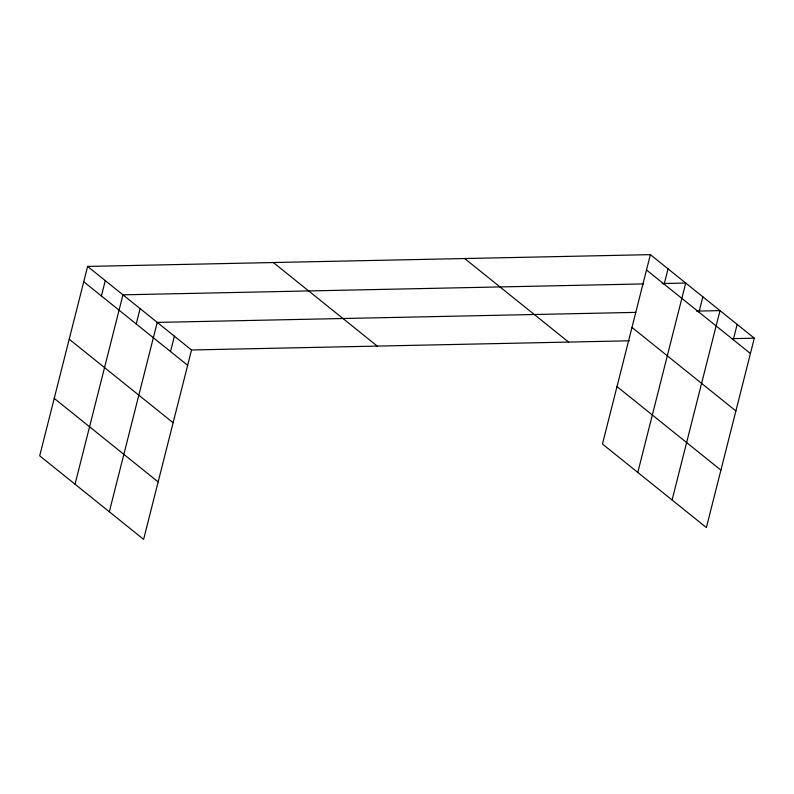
<?xml version="1.0" encoding="UTF-8"?>
<svg xmlns="http://www.w3.org/2000/svg" width="794" height="794" viewBox="0 0 794 794"><rect width="100%" height="100%" fill="white"/><g stroke="black" fill="none" stroke-linecap="round" stroke-linejoin="round"><path stroke-width="1.19" d="M87.618 266.427L39.7 455.816L143.615 539.354L191.533 349.975L87.618 266.427L650.385 254.646L754.3 338.184L706.382 527.573L602.467 444.025L650.385 254.646M101.404 295.964L105.284 280.629M75.033 484.221L122.951 294.832L643.626 283.924M136.221 323.952L140.101 308.618M109.324 511.793L157.242 322.404L635.815 312.379M170.512 351.524L174.392 336.19M664.171 284.173L668.052 268.838M637.8 472.43L685.718 283.041L662.196 283.537M698.988 312.161L702.869 296.827M672.091 500.002L720.009 310.613L696.487 311.109M733.279 339.733L737.16 324.399M191.533 349.975L629.255 340.805M732.018 338.651L754.3 338.184M646.505 269.98L750.419 353.519M631.974 327.416L735.889 410.955M464.679 258.536L568.583 342.075M616.998 386.589L720.912 470.127M273.334 262.536L377.249 346.085M83.737 281.761L187.652 365.309M69.207 339.207L173.122 422.745M54.23 398.38L158.145 481.918"/></g></svg>
